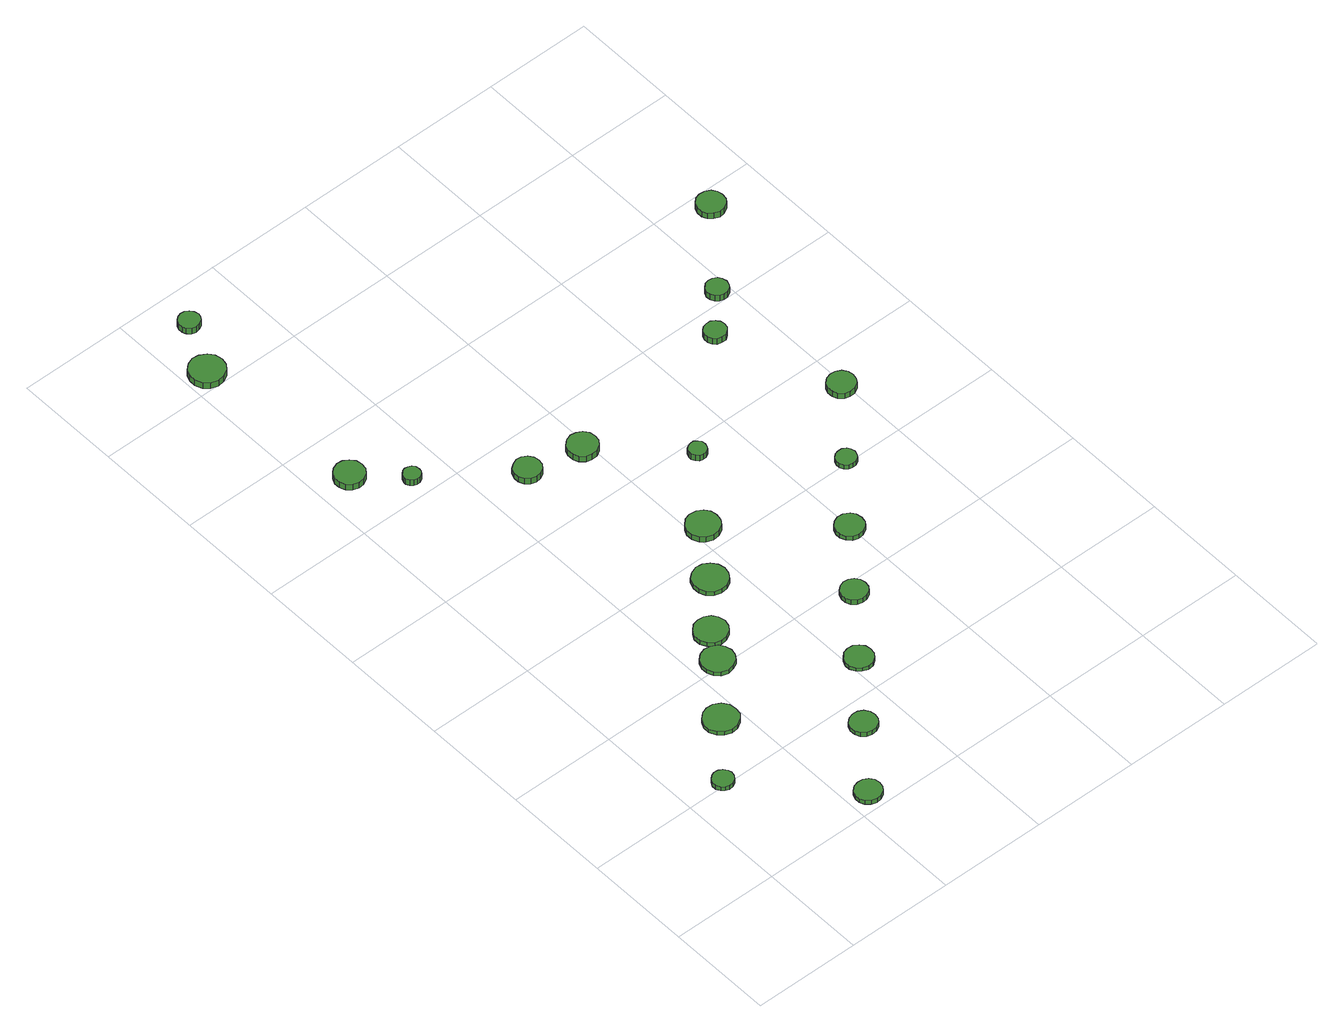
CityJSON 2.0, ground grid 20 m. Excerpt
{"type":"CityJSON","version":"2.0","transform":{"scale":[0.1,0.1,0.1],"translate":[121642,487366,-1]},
"CityObjects":{
"tree1":{"type":"SolitaryVegetationObject","attributes":{"function":"something"},"geometry":[{"type":"MultiSurface","lod":"1","boundaries":[[[0,1,2,3,4,5,6,7,8,9,10,11,12,13,14]],[[15,16,17,18,19,20,21,22,23,24,25,26,27,28,29]],[[0,29,28,1]],[[1,28,27,2]],[[2,27,26,3]],[[3,26,25,4]],[[4,25,24,5]],[[5,24,23,6]],[[6,23,22,7]],[[7,22,21,8]],[[8,21,20,9]],[[9,20,19,10]],[[10,19,18,11]],[[11,18,17,12]],[[12,17,16,13]],[[13,16,15,14]],[[14,15,29,0]]]}]},
"tree2":{"type":"SolitaryVegetationObject","attributes":{"function":"something"},"geometry":[{"type":"MultiSurface","lod":"1","boundaries":[[[30,31,32,33,34,35,36,37,38,39,40,41,42,43,44]],[[45,46,47,48,49,50,51,52,53,54,55,56,57,58,59]],[[30,59,58,31]],[[31,58,57,32]],[[32,57,56,33]],[[33,56,55,34]],[[34,55,54,35]],[[35,54,53,36]],[[36,53,52,37]],[[37,52,51,38]],[[38,51,50,39]],[[39,50,49,40]],[[40,49,48,41]],[[41,48,47,42]],[[42,47,46,43]],[[43,46,45,44]],[[44,45,59,30]]]}]},
"tree3":{"type":"SolitaryVegetationObject","attributes":{"function":"something"},"geometry":[{"type":"MultiSurface","lod":"1","boundaries":[[[60,61,62,63,64,65,66,67,68,69,70,71,72,73,74]],[[75,76,77,78,79,80,81,82,83,84,85,86,87,88,89]],[[60,89,88,61]],[[61,88,87,62]],[[62,87,86,63]],[[63,86,85,64]],[[64,85,84,65]],[[65,84,83,66]],[[66,83,82,67]],[[67,82,81,68]],[[68,81,80,69]],[[69,80,79,70]],[[70,79,78,71]],[[71,78,77,72]],[[72,77,76,73]],[[73,76,75,74]],[[74,75,89,60]]]}]},
"tree4":{"type":"SolitaryVegetationObject","attributes":{"function":"something"},"geometry":[{"type":"MultiSurface","lod":"1","boundaries":[[[90,91,92,93,94,95,96,97,98,99,100,101,102,103,104]],[[105,106,107,108,109,110,111,112,113,114,115,116,117,118,119]],[[90,119,118,91]],[[91,118,117,92]],[[92,117,116,93]],[[93,116,115,94]],[[94,115,114,95]],[[95,114,113,96]],[[96,113,112,97]],[[97,112,111,98]],[[98,111,110,99]],[[99,110,109,100]],[[100,109,108,101]],[[101,108,107,102]],[[102,107,106,103]],[[103,106,105,104]],[[104,105,119,90]]]}]},
"tree5":{"type":"SolitaryVegetationObject","attributes":{"function":"something"},"geometry":[{"type":"MultiSurface","lod":"1","boundaries":[[[120,121,122,123,124,125,126,127,128,129,130,131,132,133,134]],[[135,136,137,138,139,140,141,142,143,144,145,146,147,148,149]],[[120,149,148,121]],[[121,148,147,122]],[[122,147,146,123]],[[123,146,145,124]],[[124,145,144,125]],[[125,144,143,126]],[[126,143,142,127]],[[127,142,141,128]],[[128,141,140,129]],[[129,140,139,130]],[[130,139,138,131]],[[131,138,137,132]],[[132,137,136,133]],[[133,136,135,134]],[[134,135,149,120]]]}]},
"tree6":{"type":"SolitaryVegetationObject","attributes":{"function":"something"},"geometry":[{"type":"MultiSurface","lod":"1","boundaries":[[[150,151,152,153,154,155,156,157,158,159,160,161,162,163,164]],[[165,166,167,168,169,170,171,172,173,174,175,176,177,178,179]],[[150,179,178,151]],[[151,178,177,152]],[[152,177,176,153]],[[153,176,175,154]],[[154,175,174,155]],[[155,174,173,156]],[[156,173,172,157]],[[157,172,171,158]],[[158,171,170,159]],[[159,170,169,160]],[[160,169,168,161]],[[161,168,167,162]],[[162,167,166,163]],[[163,166,165,164]],[[164,165,179,150]]]}]},
"tree7":{"type":"SolitaryVegetationObject","attributes":{"function":"something"},"geometry":[{"type":"MultiSurface","lod":"1","boundaries":[[[180,181,182,183,184,185,186,187,188,189,190,191,192,193,194]],[[195,196,197,198,199,200,201,202,203,204,205,206,207,208,209]],[[180,209,208,181]],[[181,208,207,182]],[[182,207,206,183]],[[183,206,205,184]],[[184,205,204,185]],[[185,204,203,186]],[[186,203,202,187]],[[187,202,201,188]],[[188,201,200,189]],[[189,200,199,190]],[[190,199,198,191]],[[191,198,197,192]],[[192,197,196,193]],[[193,196,195,194]],[[194,195,209,180]]]}]},
"tree8":{"type":"SolitaryVegetationObject","attributes":{"function":"something"},"geometry":[{"type":"MultiSurface","lod":"1","boundaries":[[[210,211,212,213,214,215,216,217,218,219,220,221,222,223,224]],[[225,226,227,228,229,230,231,232,233,234,235,236,237,238,239]],[[210,239,238,211]],[[211,238,237,212]],[[212,237,236,213]],[[213,236,235,214]],[[214,235,234,215]],[[215,234,233,216]],[[216,233,232,217]],[[217,232,231,218]],[[218,231,230,219]],[[219,230,229,220]],[[220,229,228,221]],[[221,228,227,222]],[[222,227,226,223]],[[223,226,225,224]],[[224,225,239,210]]]}]},
"tree9":{"type":"SolitaryVegetationObject","attributes":{"function":"something"},"geometry":[{"type":"MultiSurface","lod":"1","boundaries":[[[240,241,242,243,244,245,246,247,248,249,250,251,252,253,254]],[[255,256,257,258,259,260,261,262,263,264,265,266,267,268,269]],[[240,269,268,241]],[[241,268,267,242]],[[242,267,266,243]],[[243,266,265,244]],[[244,265,264,245]],[[245,264,263,246]],[[246,263,262,247]],[[247,262,261,248]],[[248,261,260,249]],[[249,260,259,250]],[[250,259,258,251]],[[251,258,257,252]],[[252,257,256,253]],[[253,256,255,254]],[[254,255,269,240]]]}]},
"tree10":{"type":"SolitaryVegetationObject","attributes":{"function":"something"},"geometry":[{"type":"MultiSurface","lod":"1","boundaries":[[[270,271,272,273,274,275,276,277,278,279,280,281,282,283,284]],[[285,286,287,288,289,290,291,292,293,294,295,296,297,298,299]],[[270,299,298,271]],[[271,298,297,272]],[[272,297,296,273]],[[273,296,295,274]],[[274,295,294,275]],[[275,294,293,276]],[[276,293,292,277]],[[277,292,291,278]],[[278,291,290,279]],[[279,290,289,280]],[[280,289,288,281]],[[281,288,287,282]],[[282,287,286,283]],[[283,286,285,284]],[[284,285,299,270]]]}]},
"tree11":{"type":"SolitaryVegetationObject","attributes":{"function":"something"},"geometry":[{"type":"MultiSurface","lod":"1","boundaries":[[[300,301,302,303,304,305,306,307,308,309,310,311,312,313,314]],[[315,316,317,318,319,320,321,322,323,324,325,326,327,328,329]],[[300,329,328,301]],[[301,328,327,302]],[[302,327,326,303]],[[303,326,325,304]],[[304,325,324,305]],[[305,324,323,306]],[[306,323,322,307]],[[307,322,321,308]],[[308,321,320,309]],[[309,320,319,310]],[[310,319,318,311]],[[311,318,317,312]],[[312,317,316,313]],[[313,316,315,314]],[[314,315,329,300]]]}]},
"tree12":{"type":"SolitaryVegetationObject","attributes":{"function":"something"},"geometry":[{"type":"MultiSurface","lod":"1","boundaries":[[[330,331,332,333,334,335,336,337,338,339,340,341,342,343,344]],[[345,346,347,348,349,350,351,352,353,354,355,356,357,358,359]],[[330,359,358,331]],[[331,358,357,332]],[[332,357,356,333]],[[333,356,355,334]],[[334,355,354,335]],[[335,354,353,336]],[[336,353,352,337]],[[337,352,351,338]],[[338,351,350,339]],[[339,350,349,340]],[[340,349,348,341]],[[341,348,347,342]],[[342,347,346,343]],[[343,346,345,344]],[[344,345,359,330]]]}]},
"tree13":{"type":"SolitaryVegetationObject","attributes":{"function":"something"},"geometry":[{"type":"MultiSurface","lod":"1","boundaries":[[[360,361,362,363,364,365,366,367,368,369,370,371,372,373,374]],[[375,376,377,378,379,380,381,382,383,384,385,386,387,388,389]],[[360,389,388,361]],[[361,388,387,362]],[[362,387,386,363]],[[363,386,385,364]],[[364,385,384,365]],[[365,384,383,366]],[[366,383,382,367]],[[367,382,381,368]],[[368,381,380,369]],[[369,380,379,370]],[[370,379,378,371]],[[371,378,377,372]],[[372,377,376,373]],[[373,376,375,374]],[[374,375,389,360]]]}]},
"tree14":{"type":"SolitaryVegetationObject","attributes":{"function":"something"},"geometry":[{"type":"MultiSurface","lod":"1","boundaries":[[[390,391,392,393,394,395,396,397,398,399,400,401,402,403,404]],[[405,406,407,408,409,410,411,412,413,414,415,416,417,418,419]],[[390,419,418,391]],[[391,418,417,392]],[[392,417,416,393]],[[393,416,415,394]],[[394,415,414,395]],[[395,414,413,396]],[[396,413,412,397]],[[397,412,411,398]],[[398,411,410,399]],[[399,410,409,400]],[[400,409,408,401]],[[401,408,407,402]],[[402,407,406,403]],[[403,406,405,404]],[[404,405,419,390]]]}]},
"tree15":{"type":"SolitaryVegetationObject","attributes":{"function":"something"},"geometry":[{"type":"MultiSurface","lod":"1","boundaries":[[[420,421,422,423,424,425,426,427,428,429,430,431,432,433,434]],[[435,436,437,438,439,440,441,442,443,444,445,446,447,448,449]],[[420,449,448,421]],[[421,448,447,422]],[[422,447,446,423]],[[423,446,445,424]],[[424,445,444,425]],[[425,444,443,426]],[[426,443,442,427]],[[427,442,441,428]],[[428,441,440,429]],[[429,440,439,430]],[[430,439,438,431]],[[431,438,437,432]],[[432,437,436,433]],[[433,436,435,434]],[[434,435,449,420]]]}]},
"tree16":{"type":"SolitaryVegetationObject","attributes":{"function":"something"},"geometry":[{"type":"MultiSurface","lod":"1","boundaries":[[[450,451,452,453,454,455,456,457,458,459,460,461,462,463,464]],[[465,466,467,468,469,470,471,472,473,474,475,476,477,478,479]],[[450,479,478,451]],[[451,478,477,452]],[[452,477,476,453]],[[453,476,475,454]],[[454,475,474,455]],[[455,474,473,456]],[[456,473,472,457]],[[457,472,471,458]],[[458,471,470,459]],[[459,470,469,460]],[[460,469,468,461]],[[461,468,467,462]],[[462,467,466,463]],[[463,466,465,464]],[[464,465,479,450]]]}]},
"tree17":{"type":"SolitaryVegetationObject","attributes":{"function":"something"},"geometry":[{"type":"MultiSurface","lod":"1","boundaries":[[[480,481,482,483,484,485,486,487,488,489,490,491,492,493,494]],[[495,496,497,498,499,500,501,502,503,504,505,506,507,508,509]],[[480,509,508,481]],[[481,508,507,482]],[[482,507,506,483]],[[483,506,505,484]],[[484,505,504,485]],[[485,504,503,486]],[[486,503,502,487]],[[487,502,501,488]],[[488,501,500,489]],[[489,500,499,490]],[[490,499,498,491]],[[491,498,497,492]],[[492,497,496,493]],[[493,496,495,494]],[[494,495,509,480]]]}]},
"tree18":{"type":"SolitaryVegetationObject","attributes":{"function":"something"},"geometry":[{"type":"MultiSurface","lod":"1","boundaries":[[[510,511,512,513,514,515,516,517,518,519,520,521,522,523,524]],[[525,526,527,528,529,530,531,532,533,534,535,536,537,538,539]],[[510,539,538,511]],[[511,538,537,512]],[[512,537,536,513]],[[513,536,535,514]],[[514,535,534,515]],[[515,534,533,516]],[[516,533,532,517]],[[517,532,531,518]],[[518,531,530,519]],[[519,530,529,520]],[[520,529,528,521]],[[521,528,527,522]],[[522,527,526,523]],[[523,526,525,524]],[[524,525,539,510]]]}]},
"tree19":{"type":"SolitaryVegetationObject","attributes":{"function":"something"},"geometry":[{"type":"MultiSurface","lod":"1","boundaries":[[[540,541,542,543,544,545,546,547,548,549,550,551,552,553,554]],[[555,556,557,558,559,560,561,562,563,564,565,566,567,568,569]],[[540,569,568,541]],[[541,568,567,542]],[[542,567,566,543]],[[543,566,565,544]],[[544,565,564,545]],[[545,564,563,546]],[[546,563,562,547]],[[547,562,561,548]],[[548,561,560,549]],[[549,560,559,550]],[[550,559,558,551]],[[551,558,557,552]],[[552,557,556,553]],[[553,556,555,554]],[[554,555,569,540]]]}]},
"tree20":{"type":"SolitaryVegetationObject","attributes":{"function":"something"},"geometry":[{"type":"MultiSurface","lod":"1","boundaries":[[[570,571,572,573,574,575,576,577,578,579,580,581,582,583,584]],[[585,586,587,588,589,590,591,592,593,594,595,596,597,598,599]],[[570,599,598,571]],[[571,598,597,572]],[[572,597,596,573]],[[573,596,595,574]],[[574,595,594,575]],[[575,594,593,576]],[[576,593,592,577]],[[577,592,591,578]],[[578,591,590,579]],[[579,590,589,580]],[[580,589,588,581]],[[581,588,587,582]],[[582,587,586,583]],[[583,586,585,584]],[[584,585,599,570]]]}]},
"tree21":{"type":"SolitaryVegetationObject","attributes":{"function":"something"},"geometry":[{"type":"MultiSurface","lod":"1","boundaries":[[[600,601,602,603,604,605,606,607,608,609,610,611,612,613,614]],[[615,616,617,618,619,620,621,622,623,624,625,626,627,628,629]],[[600,629,628,601]],[[601,628,627,602]],[[602,627,626,603]],[[603,626,625,604]],[[604,625,624,605]],[[605,624,623,606]],[[606,623,622,607]],[[607,622,621,608]],[[608,621,620,609]],[[609,620,619,610]],[[610,619,618,611]],[[611,618,617,612]],[[612,617,616,613]],[[613,616,615,614]],[[614,615,629,600]]]}]},
"tree22":{"type":"SolitaryVegetationObject","attributes":{"function":"something"},"geometry":[{"type":"MultiSurface","lod":"1","boundaries":[[[630,631,632,633,634,635,636,637,638,639,640,641,642,643,644]],[[645,646,647,648,649,650,651,652,653,654,655,656,657,658,659]],[[630,659,658,631]],[[631,658,657,632]],[[632,657,656,633]],[[633,656,655,634]],[[634,655,654,635]],[[635,654,653,636]],[[636,653,652,637]],[[637,652,651,638]],[[638,651,650,639]],[[639,650,649,640]],[[640,649,648,641]],[[641,648,647,642]],[[642,647,646,643]],[[643,646,645,644]],[[644,645,659,630]]]}]},
"tree23":{"type":"SolitaryVegetationObject","attributes":{"function":"something"},"geometry":[{"type":"MultiSurface","lod":"1","boundaries":[[[660,661,662,663,664,665,666,667,668,669,670,671,672,673,674]],[[675,676,677,678,679,680,681,682,683,684,685,686,687,688,689]],[[660,689,688,661]],[[661,688,687,662]],[[662,687,686,663]],[[663,686,685,664]],[[664,685,684,665]],[[665,684,683,666]],[[666,683,682,667]],[[667,682,681,668]],[[668,681,680,669]],[[669,680,679,670]],[[670,679,678,671]],[[671,678,677,672]],[[672,677,676,673]],[[673,676,675,674]],[[674,675,689,660]]]}]}
},
"vertices":[
[97,208,18],[95,215,18],[90,222,18],[83,226,18],[75,227,18],[68,224,18],[62,219,18],[58,212,18],[58,203,18],[62,196,18],[68,191,18],[75,188,18],[83,189,18],[90,193,18],[95,200,18],[95,200,9],[90,193,9],[83,189,9],[75,188,9],[68,191,9],[62,196,9],[58,203,9],[58,212,9],[62,219,9],[68,224,9],[75,227,9],[83,226,9],[90,222,9],[95,215,9],[97,208,9],
[263,34,17],[261,44,17],[255,52,17],[246,57,17],[236,58,17],[226,55,17],[218,48,17],[214,39,17],[214,29,17],[218,20,17],[226,13,17],[236,10,17],[246,11,17],[255,16,17],[261,24,17],[261,24,8],[255,16,8],[246,11,8],[236,10,8],[226,13,8],[218,20,8],[214,29,8],[214,39,8],[218,48,8],[226,55,8],[236,58,8],[246,57,8],[255,52,8],[261,44,8],[263,34,8],
[194,309,18],[192,322,18],[184,333,18],[172,340,18],[159,341,18],[147,337,18],[137,328,18],[131,316,18],[131,303,18],[137,291,18],[147,282,18],[159,278,18],[172,279,18],[184,286,18],[192,296,18],[192,296,10],[184,286,10],[172,279,10],[159,278,10],[147,282,10],[137,291,10],[131,303,10],[131,316,10],[137,328,10],[147,337,10],[159,341,10],[172,340,10],[184,333,10],[192,322,10],[194,309,10],
[274,410,18],[271,422,18],[264,432,18],[253,438,18],[241,440,18],[229,436,18],[220,428,18],[215,416,18],[215,404,18],[220,392,18],[229,384,18],[241,380,18],[253,382,18],[264,388,18],[271,398,18],[271,398,9],[264,388,9],[253,382,9],[241,380,9],[229,384,9],[220,392,9],[215,404,9],[215,416,9],[220,428,9],[229,436,9],[241,440,9],[253,438,9],[264,432,9],[271,422,9],[274,410,9],
[355,150,18],[353,160,18],[347,169,18],[338,174,18],[328,175,18],[318,172,18],[310,165,18],[306,155,18],[306,145,18],[310,136,18],[318,129,18],[328,126,18],[338,127,18],[347,132,18],[353,140,18],[353,140,9],[347,132,9],[338,127,9],[328,126,9],[318,129,9],[310,136,9],[306,145,9],[306,155,9],[310,165,9],[318,172,9],[328,175,9],[338,174,9],[347,169,9],[353,160,9],[355,150,9],
[88,1106,25],[86,1117,25],[79,1126,25],[69,1132,25],[58,1133,25],[47,1129,25],[39,1122,25],[34,1111,25],[34,1100,25],[39,1089,25],[47,1082,25],[58,1078,25],[69,1079,25],[79,1085,25],[86,1094,25],[86,1094,12],[79,1085,12],[69,1079,12],[58,1078,12],[47,1082,12],[39,1089,12],[34,1100,12],[34,1111,12],[39,1122,12],[47,1129,12],[58,1133,12],[69,1132,12],[79,1126,12],[86,1117,12],[88,1106,12],
[308,465,18],[305,478,18],[298,488,18],[287,494,18],[275,495,18],[263,492,18],[254,483,18],[248,472,18],[248,459,18],[254,448,18],[263,439,18],[275,435,18],[287,437,18],[298,443,18],[305,453,18],[305,453,9],[298,443,9],[287,437,9],[275,435,9],[263,439,9],[254,448,9],[248,459,9],[248,472,9],[254,483,9],[263,492,9],[275,495,9],[287,494,9],[298,488,9],[305,478,9],[308,465,9],
[151,1037,25],[150,1044,25],[146,1049,25],[140,1052,25],[134,1053,25],[128,1051,25],[123,1046,25],[120,1040,25],[120,1034,25],[123,1028,25],[128,1024,25],[134,1022,25],[140,1022,25],[146,1025,25],[150,1031,25],[150,1031,12],[146,1025,12],[140,1022,12],[134,1022,12],[128,1024,12],[123,1028,12],[120,1034,12],[120,1040,12],[123,1046,12],[128,1051,12],[134,1053,12],[140,1052,12],[146,1049,12],[150,1044,12],[151,1037,12],
[70,1428,25],[67,1442,25],[59,1452,25],[47,1459,25],[34,1461,25],[21,1456,25],[11,1447,25],[6,1435,25],[6,1422,25],[11,1409,25],[21,1400,25],[34,1396,25],[47,1398,25],[59,1404,25],[67,1415,25],[67,1415,12],[59,1404,12],[47,1398,12],[34,1396,12],[21,1400,12],[11,1409,12],[6,1422,12],[6,1435,12],[11,1447,12],[21,1456,12],[34,1461,12],[47,1459,12],[59,1452,12],[67,1442,12],[70,1428,12],
[445,263,17],[443,274,17],[437,282,17],[428,288,17],[417,289,17],[407,286,17],[399,278,17],[394,268,17],[394,258,17],[399,248,17],[407,241,17],[417,237,17],[428,238,17],[437,244,17],[443,253,17],[443,253,9],[437,244,9],[428,238,9],[417,237,9],[407,241,9],[399,248,9],[394,258,9],[394,268,9],[399,278,9],[407,286,9],[417,289,9],[428,288,9],[437,282,9],[443,274,9],[445,263,9],
[384,552,18],[381,565,18],[373,575,18],[362,582,18],[349,584,18],[336,579,18],[326,571,18],[321,558,18],[321,545,18],[326,533,18],[336,524,18],[349,520,18],[362,521,18],[373,528,18],[381,539,18],[381,539,9],[373,528,9],[362,521,9],[349,520,9],[336,524,9],[326,533,9],[321,545,9],[321,558,9],[326,571,9],[336,579,9],[349,584,9],[362,582,9],[373,575,9],[381,565,9],[384,552,9],
[107,1528,24],[105,1536,24],[100,1543,24],[93,1547,24],[85,1548,24],[77,1545,24],[71,1540,24],[68,1532,24],[68,1524,24],[71,1517,24],[77,1511,24],[85,1509,24],[93,1510,24],[100,1514,24],[105,1520,24],[105,1520,11],[100,1514,11],[93,1510,11],[85,1509,11],[77,1511,11],[71,1517,11],[68,1524,11],[68,1532,11],[71,1540,11],[77,1545,11],[85,1548,11],[93,1547,11],[100,1543,11],[105,1536,11],[107,1528,11],
[310,924,24],[308,934,24],[302,942,24],[293,948,24],[283,949,24],[273,945,24],[265,939,24],[261,929,24],[261,919,24],[265,909,24],[273,902,24],[283,899,24],[293,900,24],[302,905,24],[308,914,24],[308,914,11],[302,905,11],[293,900,11],[283,899,11],[273,902,11],[265,909,11],[261,919,11],[261,929,11],[265,939,11],[273,945,11],[283,949,11],[293,948,11],[302,942,11],[308,934,11],[310,924,11],
[449,646,21],[447,658,21],[440,668,21],[429,674,21],[416,676,21],[404,672,21],[395,663,21],[390,652,21],[390,640,21],[395,628,21],[404,620,21],[416,616,21],[429,617,21],[440,623,21],[447,634,21],[447,634,9],[440,623,9],[429,617,9],[416,616,9],[404,620,9],[395,628,9],[390,640,9],[390,652,9],[395,663,9],[404,672,9],[416,676,9],[429,674,9],[440,668,9],[447,658,9],[449,646,9],
[534,378,18],[532,388,18],[526,396,18],[517,401,18],[507,402,18],[498,399,18],[490,392,18],[486,383,18],[486,373,18],[490,364,18],[498,357,18],[507,354,18],[517,355,18],[526,360,18],[532,368,18],[532,368,8],[526,360,8],[517,355,8],[507,354,8],[498,357,8],[490,364,8],[486,373,8],[486,383,8],[490,392,8],[498,399,8],[507,402,8],[517,401,8],[526,396,8],[532,388,8],[534,378,8],
[414,904,23],[412,915,23],[405,925,23],[395,930,23],[384,932,23],[373,928,23],[364,920,23],[360,910,23],[360,898,23],[364,888,23],[373,880,23],[384,877,23],[395,878,23],[405,884,23],[412,893,23],[412,893,10],[405,884,10],[395,878,10],[384,877,10],[373,880,10],[364,888,10],[360,898,10],[360,910,10],[364,920,10],[373,928,10],[384,932,10],[395,930,10],[405,925,10],[412,915,10],[414,904,10],
[624,490,17],[622,501,17],[616,509,17],[606,515,17],[595,516,17],[585,512,17],[577,505,17],[573,495,17],[573,485,17],[577,475,17],[585,467,17],[595,464,17],[606,465,17],[616,471,17],[622,479,17],[622,479,8],[616,471,8],[606,465,8],[595,464,8],[585,467,8],[577,475,8],[573,485,8],[573,495,8],[577,505,8],[585,512,8],[595,516,8],[606,515,8],[616,509,8],[622,501,8],[624,490,8],
[537,775,22],[536,782,22],[532,787,22],[526,791,22],[519,791,22],[513,789,22],[508,785,22],[505,779,22],[505,772,22],[508,766,22],[513,761,22],[519,759,22],[526,760,22],[532,763,22],[536,769,22],[536,769,9],[532,763,9],[526,760,9],[519,759,9],[513,761,9],[508,766,9],[505,772,9],[505,779,9],[508,785,9],[513,789,9],[519,791,9],[526,791,9],[532,787,9],[536,782,9],[537,775,9],
[711,605,18],[709,613,18],[705,619,18],[698,623,18],[690,623,18],[683,621,18],[677,616,18],[674,609,18],[674,601,18],[677,594,18],[683,589,18],[690,587,18],[698,587,18],[705,591,18],[709,598,18],[709,598,8],[705,591,8],[698,587,8],[690,587,8],[683,589,8],[677,594,8],[674,601,8],[674,609,8],[677,616,8],[683,621,8],[690,623,8],[698,623,8],[705,619,8],[709,613,8],[711,605,8],
[730,947,29],[728,955,29],[723,961,29],[716,966,29],[707,966,29],[699,964,29],[693,958,29],[690,951,29],[690,942,29],[693,935,29],[699,929,29],[707,927,29],[716,927,29],[723,932,29],[728,938,29],[728,938,16],[723,932,16],[716,927,16],[707,927,16],[699,929,16],[693,935,16],[690,942,16],[690,951,16],[693,958,16],[699,964,16],[707,966,16],[716,966,16],[723,961,16],[728,955,16],[730,947,16],
[816,729,24],[814,739,24],[808,748,24],[798,753,24],[788,754,24],[778,751,24],[770,744,24],[766,734,24],[766,724,24],[770,714,24],[778,707,24],[788,704,24],[798,705,24],[808,710,24],[814,719,24],[814,719,11],[808,710,11],[798,705,11],[788,704,11],[778,707,11],[770,714,11],[766,724,11],[766,734,11],[770,744,11],[778,751,11],[788,754,11],[798,753,11],[808,748,11],[814,739,11],[816,729,11],
[796,1017,26],[794,1025,26],[790,1032,26],[782,1036,26],[774,1037,26],[766,1035,26],[760,1029,26],[756,1021,26],[756,1013,26],[760,1005,26],[766,1000,26],[774,997,26],[782,998,26],[790,1002,26],[794,1009,26],[794,1009,13],[790,1002,13],[782,998,13],[774,997,13],[766,1000,13],[760,1005,13],[756,1013,13],[756,1021,13],[760,1029,13],[766,1035,13],[774,1037,13],[782,1036,13],[790,1032,13],[794,1025,13],[796,1017,13],
[919,1167,21],[917,1177,21],[911,1186,21],[901,1191,21],[891,1192,21],[881,1189,21],[873,1182,21],[869,1172,21],[869,1161,21],[873,1152,21],[881,1145,21],[891,1141,21],[901,1142,21],[911,1148,21],[917,1156,21],[917,1156,8],[911,1148,8],[901,1142,8],[891,1141,8],[881,1145,8],[873,1152,8],[869,1161,8],[869,1172,8],[873,1182,8],[881,1189,8],[891,1192,8],[901,1191,8],[911,1186,8],[917,1177,8],[919,1167,8]
]}
